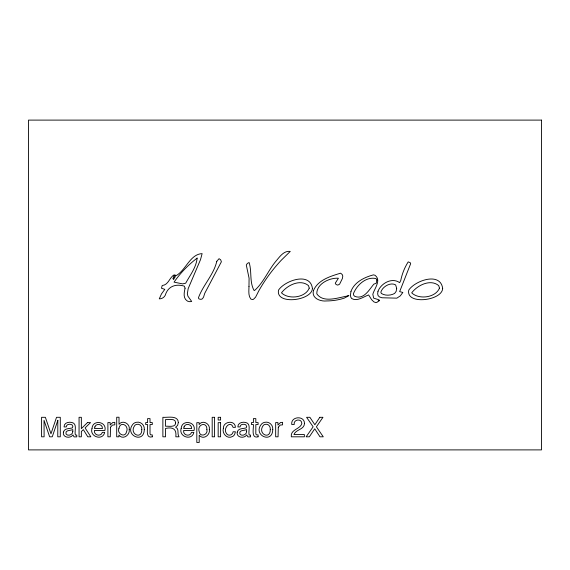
<?xml version="1.0" encoding="UTF-8"?>
<svg xmlns="http://www.w3.org/2000/svg" width="570" height="570" viewBox="0 0 570 570"><rect width="100%" height="100%" fill="white"/><g stroke="black" fill="none" stroke-linecap="round" stroke-linejoin="round"><path stroke-width="0.85" d="M57.827 420.354L57.77 436.805L60.285 436.805L60.285 417.304L56.537 417.304L50.972 433.791L45.372 417.304L41.589 417.304L41.589 436.805L44.111 436.805L44.04 420.354L49.647 436.805L52.262 436.805L57.827 420.354M248.983 286.389C248.976 290.565 248.071 295.438 250.772 299.001L252.303 299.549L253.529 299.257L255.595 297.134L259.001 290.465A157.52 157.52 0 0 1 281.252 260.262L290.258 251.406C283.575 250.472 279.45 257.184 275.645 261.53C268.156 270.65 263.49 282.677 254.576 290.465L254.049 290.465C249.311 281.872 252.04 271.626 249.104 262.521L247.323 263.454L246.304 265.029L249.083 278.238L248.983 286.389M206.896 429.609C208.328 434.882 199.942 437.674 199.236 431.718C196.55 424.372 207.259 420.974 206.896 429.609M118.966 428.255C116.494 433.77 125.236 438.316 126.533 431.818C129.404 425.476 120.37 420.717 118.966 428.255M129.219 429.424C130.338 435.074 122.621 440.411 118.902 434.988L118.902 436.805L116.7 436.805L116.7 417.233L119.023 417.233L119.023 424.315C122.65 419.484 130.345 423.781 129.219 429.424M144.288 429.395C144.189 444.272 124.032 435.252 132.86 424.301A5.871 5.871 0 0 1 136.287 422.306C140.569 421.237 144.766 425.042 144.288 429.395M223.355 428.319C221.808 433.656 227.33 439.477 232.567 436.485A4.881 4.881 0 0 0 234.719 434.219L235.41 431.775L233.087 431.775C232.809 433.913 230.821 435.651 228.627 435.081A2.928 2.928 0 0 1 226.689 433.713C222.279 428.882 230.437 419.57 233.087 427.365L235.41 427.365C235.317 419.755 223.119 421.173 223.355 428.319M272.766 429.395C272.66 444.272 252.503 435.252 261.331 424.301A5.871 5.871 0 0 1 264.765 422.306C269.04 421.237 273.244 425.042 272.766 429.395M92.026 428.334C89.155 436.727 102.835 441.223 104.695 432.345L102.343 432.345C101.189 437.076 93.501 435.501 94.47 430.457L104.894 430.457C107.174 421.422 92.589 419.264 92.026 428.334M181.196 428.334C178.325 436.727 192.012 441.223 193.864 432.345L191.52 432.345C190.359 437.076 182.671 435.501 183.647 430.457L194.064 430.457C196.351 421.422 181.759 419.264 181.196 428.334M209.333 429.381C210.587 434.988 203.148 440.382 199.208 435.209L199.208 442.477L196.814 442.477L196.814 422.655L199.137 422.655L199.137 424.536C202.599 419.449 210.387 423.752 209.333 429.381M175.653 422.812C175.703 427.863 168.464 425.883 165.521 426.239L165.521 419.57C168.456 420.026 175.524 417.774 175.653 422.812M63.398 432.138C62.287 437.618 70.324 438.936 72.924 434.924L74.057 436.891L76.772 436.869L76.772 435.109L75.347 434.96C74.214 431.155 77.677 423.653 71.834 422.477C68.657 421.608 63.783 422.876 64.054 426.93L66.284 426.93C66.341 424.059 70.01 423.752 71.998 424.807L72.867 426.581L72.297 427.963C69.333 428.754 64.196 428.163 63.398 432.138M237.22 432.138C236.108 437.618 244.138 438.936 246.739 434.924L247.879 436.891L250.586 436.869L250.586 435.109L249.161 434.96C248.028 431.155 251.491 423.653 245.656 422.477C242.471 421.608 237.605 422.876 237.868 426.93L240.098 426.93C240.162 424.059 243.825 423.752 245.82 424.807L246.689 426.581L246.112 427.963C243.148 428.754 238.018 428.163 237.22 432.138M304.458 423.424C304.43 429.63 295.73 429.381 293.978 434.547L304.366 434.547L304.366 436.805L291.313 436.805C290.308 429.231 300.319 429.381 301.815 423.531C301.908 418.131 293.101 419.313 294.206 424.536L291.776 424.536C290.443 416.257 304.601 415.281 304.458 423.424M141.795 429.466C142.016 440.232 128.97 433.92 134.492 425.933A3.249 3.249 0 0 1 136.657 424.365C139.764 423.474 142.194 426.517 141.795 429.466M270.266 429.466C270.486 440.232 257.448 433.92 262.962 425.933A3.249 3.249 0 0 1 265.128 424.365C268.242 423.474 270.665 426.517 270.266 429.466M178.332 422.562L177.612 425.427L175.581 427.222C179.286 428.569 177.22 433.179 178.56 435.936L179.08 436.805L175.838 436.805C176.7 429.182 173.216 426.723 165.521 428.441L165.521 436.805L162.877 436.805L162.877 417.304C167.487 417.746 178.054 414.939 178.332 422.562M313.457 290.565C311.241 298.252 320.447 301.651 326.589 300.946C332.68 300.903 338.737 299.977 344.522 298.039C344.536 297.576 351.612 295.039 347.778 295.531L347.201 296.058C337.946 297.683 323.233 303.29 316.806 293.814C316.493 283.824 329.581 277.597 338.409 278.238L335.26 283.19L336.108 284.558L337.825 285.114L339.599 284.181L342.406 278.459L342.777 276.087L342.235 274.548L340.618 273.18C330.465 276.236 317.903 279.984 313.457 290.565M72.803 431.497C72.996 434.746 67.837 436.677 66.006 433.948C64.916 429.723 70.509 430.834 72.803 429.573L72.803 431.497M246.618 431.497C246.81 434.746 241.652 436.677 239.828 433.948C238.73 429.723 244.323 430.834 246.618 429.573L246.618 431.497M197.113 258.096C196.287 267.451 190.045 275.182 185.699 283.19L182.614 283.889L174.057 282.143C180.376 272.966 188.321 264.915 197.113 258.096M377.988 291.277L377.646 293.785L378.124 295.645L379.556 296.97L381.936 297.768L396.855 298.153L400.29 295.88L402.855 292.446L399.655 291.633L410.657 263.689L410.25 262.699L408.213 261.879C404.629 267.48 402.071 273.935 400.76 280.454L399.655 282.663C392.01 277.106 380.995 283.326 377.988 291.277M350.97 291.356L350.457 295.011L350.742 297.048L351.605 298.502C357.105 301.794 363.489 296.763 368.619 294.947L371.647 299.72L373.934 301.908L376.015 302.634L377.646 301.936L379.043 299.841L373.685 298.153L372.816 294.312C374.333 288.62 381.636 280.198 375.039 275.289L373.514 274.861C364.501 277.198 354.44 282.107 350.97 291.356M185.065 288.199C184.131 292.61 182.778 298.281 187.466 301.124L189.774 301.701L191.698 301.473L187.901 296.144L187.331 293.842L188.178 288.634L200.49 259.713L202.122 253.614C190.152 254.199 185.977 269.859 176.387 275.502L174.114 274.861C169.44 277.433 168.599 284.936 162.194 285.52L161.481 288.256L164.801 289.361L161.481 293.899L159.272 298.851A6.584 6.584 0 0 0 165.207 295.36C167.965 286.047 175.923 283.589 184.359 286.161L185.065 288.199M110.53 427.201L110.288 436.805L107.894 436.805L107.894 422.584L110.167 422.584L110.167 425.042L112.703 422.527L114.812 422.334L114.812 424.857L112.433 425.078L110.53 427.201M278.303 427.201L278.06 436.805L275.673 436.805L275.673 422.584L277.939 422.584L277.939 425.042L280.483 422.527L282.592 422.334L282.592 424.857L280.205 425.078L278.303 427.201M396.684 288.37L396.171 291.327L394.632 293.436C390.714 295.645 385.185 295.887 381.323 293.457L380.846 292.154C382.335 286.774 390.486 281.829 395.651 284.922L396.684 288.37M312.438 288.484C311.797 300.789 275.31 305.264 278.545 290.08C284.843 280.597 310.251 271.548 312.438 288.484M442.676 288.484C442.028 300.789 405.541 305.264 408.776 290.08C415.081 280.597 440.489 271.548 442.676 288.484M94.869 426.887L94.535 428.562L102.436 428.562C102.906 424.144 96.237 422.733 94.869 426.887M184.039 426.887L183.711 428.562L191.613 428.562C192.076 424.144 185.414 422.733 184.039 426.887M309.239 288.135C305.435 297.633 288.847 299.934 281.473 292.852C287.095 285.299 300.212 278.652 308.512 285.634L309.239 288.135M439.47 288.135C435.665 297.633 419.078 299.934 411.704 292.852C417.326 285.299 430.443 278.652 438.743 285.634L439.47 288.135M376.948 280.162L376.193 283.247L373.82 284.152C369.061 289.824 363.852 299.92 354.768 296.35L353.721 295.281L353.371 293.842C356.663 285.171 366.061 276.272 376.043 278.588L376.948 280.162M216.792 261.302C213.672 274.875 203.041 285.007 198.396 297.918L199.037 298.965L201.011 299.371L202.443 298.794L203.576 297.048L204.737 293.322L221.388 261.765L220.661 259.813L219.058 258.68L216.792 261.302M173.9 276.201L174.057 278.181L175.282 276.842L175.161 275.388L173.9 276.201M319.806 417.304L314.868 424.764L309.888 417.304L306.582 417.304L313.13 426.809L306.14 436.805L309.332 436.805L314.733 428.79L319.991 436.805L323.268 436.805L316.407 426.809L322.955 417.304L319.806 417.304M173.943 278.88L173.415 279.464L172.838 278.303L173.415 277.775L173.943 278.88M87.488 422.584L81.353 428.626L81.353 417.304L79.059 417.304L79.059 436.805L81.353 436.805L81.353 431.469L83.355 429.637L87.794 436.805L90.844 436.805L85.094 427.913L90.544 422.584L87.488 422.584M152.297 436.805C145.044 438.907 147.972 428.155 147.609 424.536L145.685 424.536L145.685 422.584L147.609 422.584L147.609 418.615L150.024 418.615L150.024 422.584L152.297 422.584L152.297 424.536L150.024 424.536L150.024 433.82L150.53 434.817L152.297 434.924L152.297 436.805M258.089 436.805C250.836 438.907 253.764 428.155 253.408 424.536L251.477 424.536L251.477 422.584L253.408 422.584L253.408 418.615L255.823 418.615L255.823 422.584L258.089 422.584L258.089 424.536L255.823 424.536L255.823 433.82L256.322 434.817L258.089 434.924L258.089 436.805M541.5 120.106L28.5 120.106L28.5 449.894L541.5 449.894L541.5 120.106M379.1 300.305L378.872 301.003L379.1 300.305M214.584 417.304L212.19 417.304L212.19 436.805L214.584 436.805L214.584 417.304M220.597 417.304L218.167 417.304L218.167 420.012L220.597 420.012L220.597 417.304M220.597 422.655L218.167 422.655L218.167 436.805L220.597 436.805L220.597 422.655"/></g></svg>
